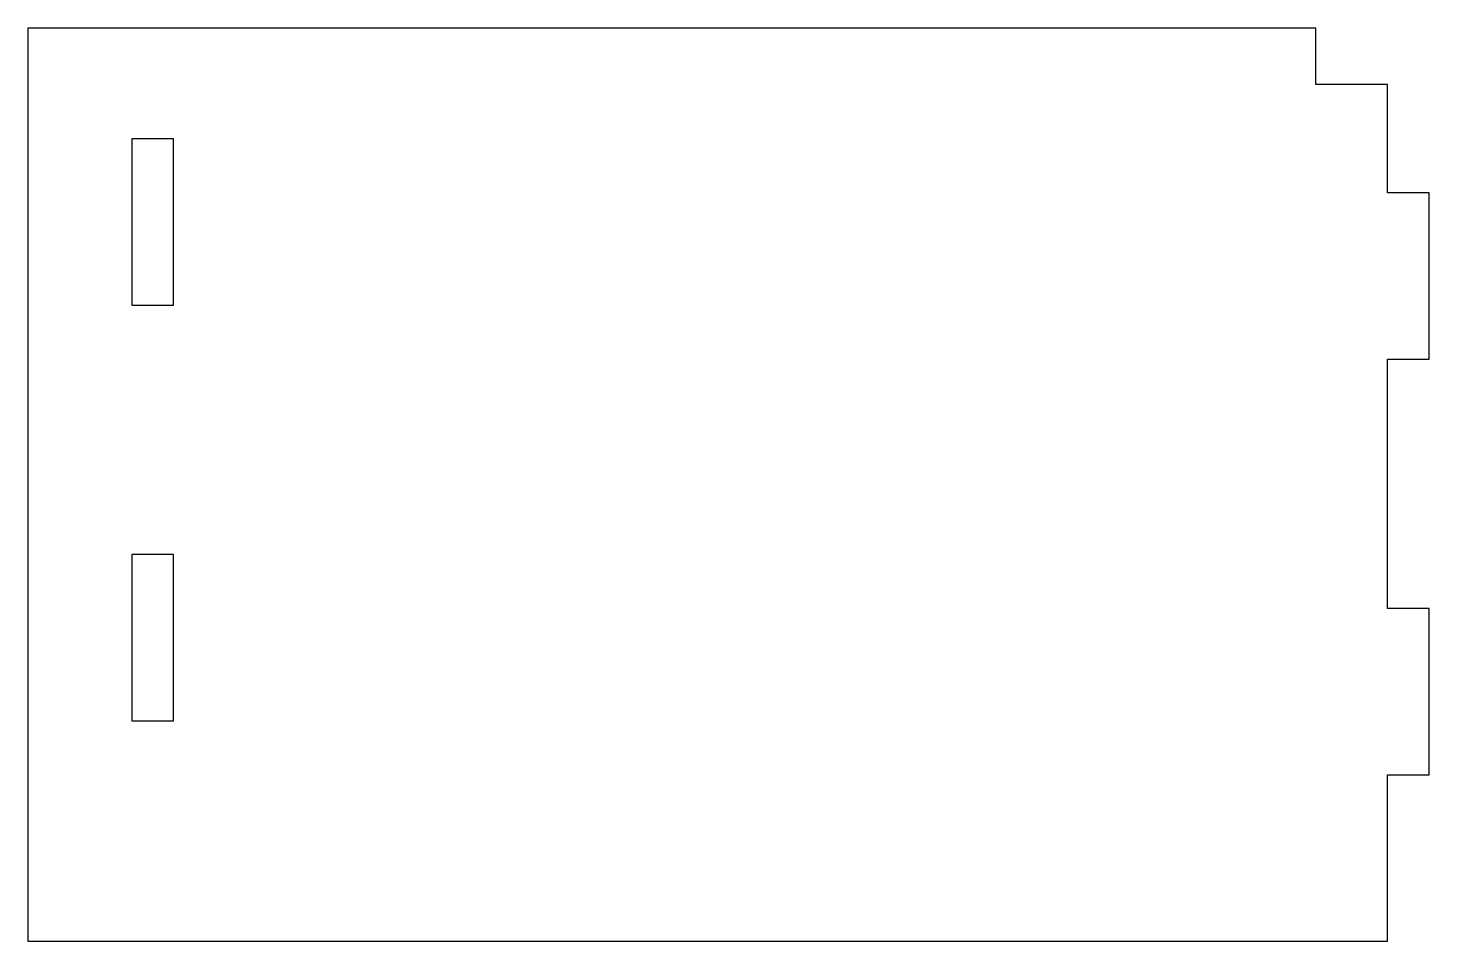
# Model space of a CAD drawing. Header units: millimetres. Extents: x 3801 to 3902, y 985 to 1051.
import ezdxf

# ---------------------------------------------------------------- set-up
doc = ezdxf.new("R2010")
doc.units = ezdxf.units.MM

msp = doc.modelspace()

# ---------------------------------------------------------------- linework, layer by layer
at = {"color": 0, "extrusion": (0, 1.46736e-07, -1)}
for p, q in [((3800.85, 1051.23, -24.08), (3800.85, 985.34, -24.08)), ((3893.85, 1051.23, -24.08), (3800.85, 1051.23, -24.08)), ((3893.85, 1047.16, -24.08), (3893.85, 1051.23, -24.08)), ((3899.02, 1047.16, -24.08), (3893.85, 1047.16, -24.08)), ((3899.02, 1039.34, -24.08), (3899.02, 1047.16, -24.08)), ((3811.35, 1043.23, -24.08), (3808.35, 1043.23, -24.08)), ((3808.35, 1043.23, -24.08), (3808.35, 1031.23, -24.08)), ((3811.35, 1031.23, -24.08), (3811.35, 1043.23, -24.08)), ((3902.02, 1039.34, -24.08), (3899.02, 1039.34, -24.08)), ((3902.02, 1027.34, -24.08), (3902.02, 1039.34, -24.08)), ((3808.35, 1031.23, -24.08), (3811.35, 1031.23, -24.08)), ((3899.02, 1027.34, -24.08), (3902.02, 1027.34, -24.08)), ((3899.02, 1009.34, -24.08), (3899.02, 1027.34, -24.08)), ((3811.35, 1013.23, -24.08), (3808.35, 1013.23, -24.08)), ((3808.35, 1013.23, -24.08), (3808.35, 1001.23, -24.08)), ((3811.35, 1001.23, -24.08), (3811.35, 1013.23, -24.08)), ((3902.02, 1009.34, -24.08), (3899.02, 1009.34, -24.08)), ((3902.02, 997.34, -24.08), (3902.02, 1009.34, -24.08)), ((3808.35, 1001.23, -24.08), (3811.35, 1001.23, -24.08)), ((3899.02, 997.34, -24.08), (3902.02, 997.34, -24.08)), ((3899.02, 985.34, -24.08), (3899.02, 997.34, -24.08)), ((3800.85, 985.34, -24.08), (3899.02, 985.34, -24.08))]:
    msp.add_line(p, q, dxfattribs=at)

doc.saveas('drawing.dxf')
